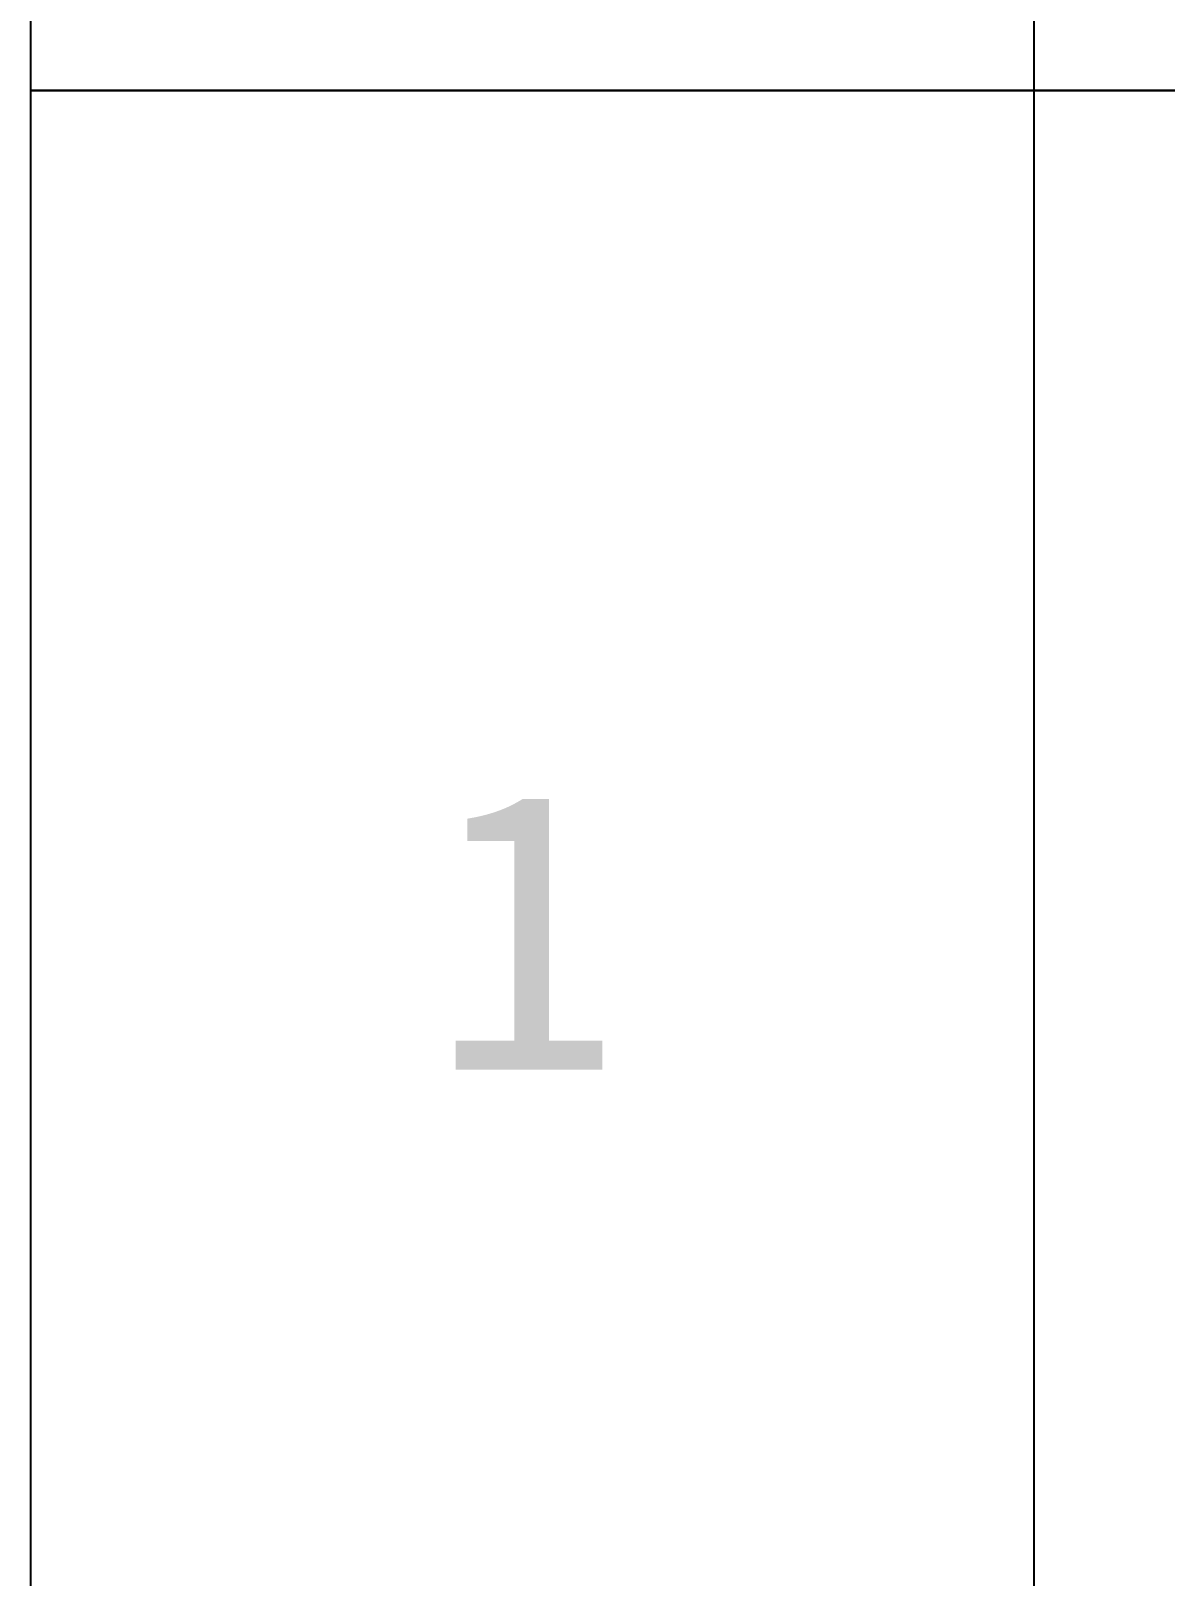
# Model space of a CAD drawing. Header units: millimetres. Extents: x -633009578 to 5705885, y -633235091 to 2571734.
# Drawn here: x 2446392 to 2447238, y 2016954 to 2018108 of the extents above; entities that cross this region are included whole.
import ezdxf
from ezdxf.enums import TextEntityAlignment as Align

# ---------------------------------------------------------------- set-up
doc = ezdxf.new("R2010")
doc.units = ezdxf.units.MM
doc.header["$LTSCALE"] = 1000
doc.header["$MEASUREMENT"] = 0
doc.layers.add('000000000000电气', color=7, linetype='Continuous')
doc.styles.add('ELEC-DIM', font='simhei.ttf')

msp = doc.modelspace()

# ---------------------------------------------------------------- linework, layer by layer
at = {"layer": '000000000000电气'}
for points in [[(2446391.5, 2019261.3), (2465317.9, 2019261.3), (2465317.9, 2018063.2), (2446391.5, 2018063.2)], [(2446391.5, 2018063.2), (2465317.9, 2018063.2), (2465317.9, 2016862.4), (2446391.5, 2016862.4)]]:
    msp.add_lwpolyline(points, close=True, dxfattribs=at)
for points in [[(2447140.3, 2018063.2), (2447140.3, 2018662.2)], [(2447140.3, 2016862.4), (2447140.3, 2018063.2)]]:
    msp.add_lwpolyline(points, dxfattribs=at)

# ---------------------------------------------------------------- texts
at = {"layer": '000000000000电气', "style": 'ELEC-DIM'}
msp.add_text('1', height=208, dxfattribs=at).set_placement((2446760.9, 2017332.1), align=Align.CENTER)

doc.saveas('drawing.dxf')
